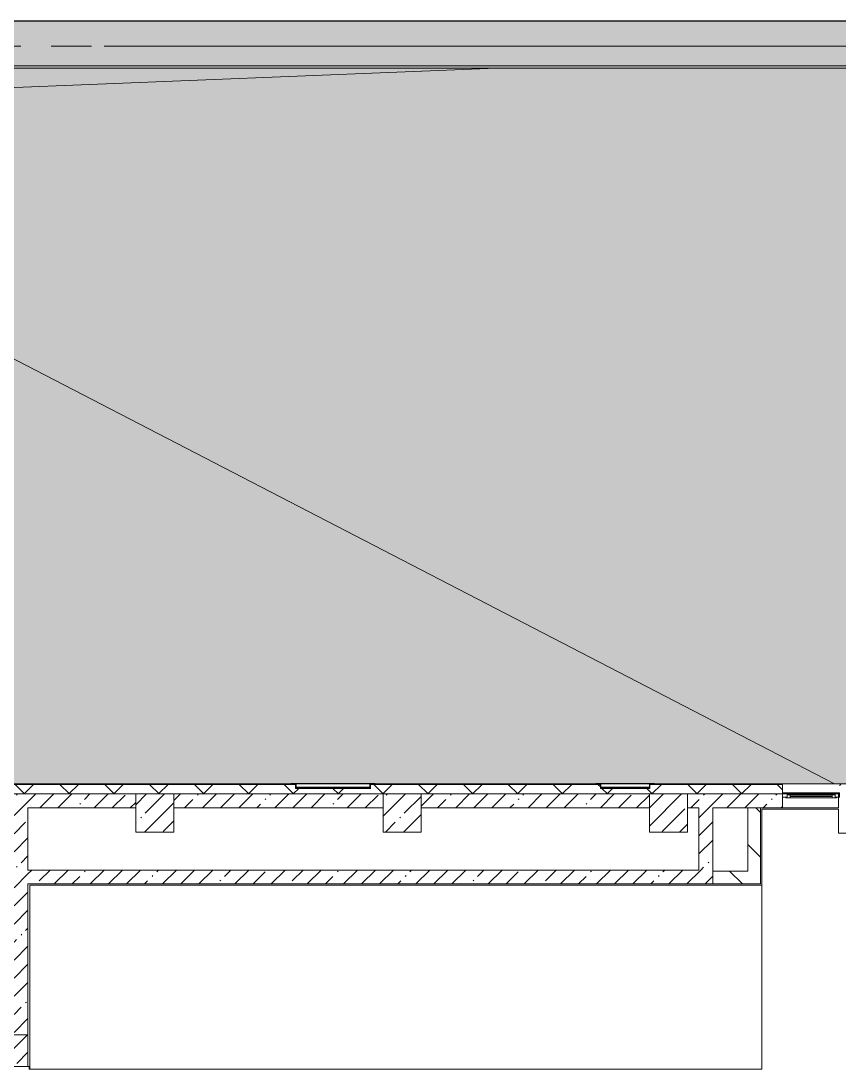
# Model space of a CAD drawing. Header units: millimetres. Extents: x 2623 to 210903, y -8553 to 29000.
# Drawn here: x 103993 to 116893, y 10859 to 27400 of the extents above; entities that cross this region are included whole.
import ezdxf

# ---------------------------------------------------------------- set-up
doc = ezdxf.new("R2010")
doc.units = ezdxf.units.MM
doc.linetypes.add('Осевая', pattern=[3175, 635, -476.25, 1587.5, -476.25])
for name, color, linetype, lineweight in [('A-DETL-3', 7, 'Continuous', 5), ('A-GENM-2', 7, 'Continuous', 5), ('A-GLAZ-2', 7, 'Continuous', 5), ('A-WALL', 7, 'Continuous', 9), ('A-WALL-4', 7, 'Continuous', 5), ('I-WALL-4', 7, 'Continuous', 5), ('S-COLS-1', 7, 'Continuous', 5), ('Оси', 7, 'Continuous', 9), ('Оси-2', 7, 'Осевая', 9)]:
    doc.layers.add(name, color=color, linetype=linetype, lineweight=lineweight)
doc.layers.add('A-DETL-GENF-6', color=7, linetype='Continuous', lineweight=9, true_color=0xc0c0c0, transparency=0.4)
for name, color, linetype, lineweight, true_color in [('A-FLOR-2', 7, 'Continuous', 5, 0xb7b7b7), ('A-FLOR-3', 7, 'Continuous', 5, 0xaaaaaa), ('A-GENM-3', 7, 'Continuous', 5, 0x737373), ('A-WALL-5', 7, 'Continuous', 5, 0x737373)]:
    doc.layers.add(name, color=color, linetype=linetype, lineweight=lineweight, true_color=true_color)
pattern_1 = [(45, (83893.37, 0), (-285.123, 285.123), []), (45, (84178.5, 0), (-285.123, 285.123), [504.031, -100.806, 16.764, -84.042])]
pattern_2 = [(135, (83893.37, 0), (-353.5534, -353.5534), [])]

# ---------------------------------------------------------------- blocks, each defined once
blk = doc.blocks.new('BSC_Колонна _Прямоугольная - 600х600-V58-3_1_3_птичка')
at = {"layer": 'S-COLS-1'}
h = blk.add_hatch(dxfattribs=at)
h.set_pattern_fill('FP_67', color=256, style=0, pattern_type=2)
h.set_pattern_definition([(45, (-26110, -14900), (-285.123, 285.123), []), (45, (-25824.88, -14900), (-285.123, 285.123), [504.031, -100.806, 16.764, -84.042])])
h.paths.add_polyline_path([(-300, -300), (300, -300), (300, 300), (-300, 300), (-300, -208)])
for p, q in [((300, 300), (-300, 300)), ((-300, 300), (-300, -300)), ((300, -300), (300, 300)), ((-300, -300), (300, -300))]:
    blk.add_line(p, q, dxfattribs=at)
blk = doc.blocks.new('парапет1 - парапет-18629556-3_1_3_птичка')
at = {"layer": 'A-GENM-2'}
blk.add_line((-2411, 27400), (33928, 27400), dxfattribs=at)
at = {"layer": 'A-GENM-3'}
for p, q in [((33219, 26691), (-1702, 26691)), ((-1665, 26654), (33182, 26654))]:
    blk.add_line(p, q, dxfattribs=at)
blk = doc.blocks.new('BSC_Колонна _Прямоугольная - 500х500-V92-3_1_3_птичка')
at = {"layer": 'S-COLS-1'}
h = blk.add_hatch(dxfattribs=at)
h.set_pattern_fill('FP_98', color=256, style=0, pattern_type=2)
h.set_pattern_definition([(45, (-19960, -11150), (-285.123, 285.123), []), (45, (-19674.88, -11150), (-285.123, 285.123), [504.031, -100.806, 16.764, -84.042])])
h.paths.add_polyline_path([(-250, -250), (250, -250), (250, 250), (-250, 250), (-250, 71)])
for p, q in [((250, 250), (-250, 250)), ((-250, 250), (-250, -250)), ((250, -250), (250, 250)), ((-250, -250), (250, -250))]:
    blk.add_line(p, q, dxfattribs=at)
blk = doc.blocks.new('BSC_Колонна _Прямоугольная - 600х600-V93-3_1_3_птичка')
at = {"layer": 'S-COLS-1'}
h = blk.add_hatch(dxfattribs=at)
h.set_pattern_fill('FP_99', color=256, style=0, pattern_type=2)
h.set_pattern_definition([(45, (-30310, -14900), (-285.123, 285.123), []), (45, (-30024.88, -14900), (-285.123, 285.123), [504.031, -100.806, 16.764, -84.042])])
h.paths.add_polyline_path([(-300, -300), (300, -300), (300, 300), (-300, 300), (-300, -208)])
for p, q in [((300, 300), (-300, 300)), ((-300, 300), (-300, -300)), ((300, -300), (300, 300)), ((-300, -300), (300, -300))]:
    blk.add_line(p, q, dxfattribs=at)
blk = doc.blocks.new('BSC_Колонна _Прямоугольная - 600х600-V155-3_1_3_птичка')
at = {"layer": 'S-COLS-1'}
h = blk.add_hatch(dxfattribs=at)
h.set_pattern_fill('FP_118', color=256, style=0, pattern_type=2)
h.set_pattern_definition([(45, (-22210, -14900), (-285.123, 285.123), []), (45, (-21924.88, -14900), (-285.123, 285.123), [504.031, -100.806, 16.764, -84.042])])
h.paths.add_polyline_path([(-300, -300), (300, -300), (300, 300), (-300, 300)])
for p, q in [((300, 300), (-300, 300)), ((-300, 300), (-300, -300)), ((300, -300), (300, 300)), ((-300, -300), (300, -300))]:
    blk.add_line(p, q, dxfattribs=at)
blk = doc.blocks.new('120_Окно_СКБ_1Ст - 120_Окно_СКБ_1Ст_900х2500_h_-20705657-3_1_3_птичка')
at = {"layer": 'A-GLAZ-2'}
for p, q in [((-450, -127), (-450, -57)), ((-450, -57), (-380, -57)), ((450, -57), (-450, -57)), ((-380, -127), (-450, -127)), ((-450, -127), (-400, -127)), ((-380, -127), (-400, -127)), ((-400, -127), (-400, -137)), ((-400, -137), (400, -137)), ((400, -137), (-400, -137)), ((-380, -57), (-380, -127)), ((380, -87), (-380, -87)), ((-380, -87), (-380, -127)), ((-330, -137), (-330, -87)), ((-330, -107), (330, -107)), ((330, -117), (-330, -117)), ((330, -137), (330, -87)), ((380, -127), (380, -57)), ((380, -57), (450, -57)), ((380, -127), (380, -87)), ((450, -127), (380, -127)), ((400, -127), (380, -127)), ((400, -127), (450, -127)), ((400, -137), (400, -127)), ((450, -57), (450, -127))]:
    blk.add_line(p, q, dxfattribs=at)
blk = doc.blocks.new('Уголок вложенный - Уголок вложенный-23831105-3_1_3_птичка')
at = {"layer": 'A-GENM-2'}
for p, q in [((29237, 15288), (29237, 15349)), ((29244, 15285), (29240, 15285)), ((29244, 15358), (29244, 15285))]:
    blk.add_line(p, q, dxfattribs=at)
at = {"layer": 'A-GENM-2', "flags": 128}
for points in [[(29237, 15349), (29237, 15351), (29236, 15353), (29235, 15355), (29234, 15356), (29232, 15357), (29230, 15358), (29228, 15358)], [(29240, 15285), (29239, 15285), (29239, 15285), (29238, 15286), (29238, 15286), (29237, 15287), (29237, 15287), (29237, 15288)]]:
    blk.add_lwpolyline(points, dxfattribs=at)
at = {"layer": 'A-GENM-3'}
for p, q in [((29164, 15365), (29244, 15365)), ((29164, 15361), (29164, 15365)), ((29228, 15358), (29167, 15358)), ((29244, 15365), (29244, 15358))]:
    blk.add_line(p, q, dxfattribs=at)
at = {"layer": 'A-GENM-3', "flags": 128}
blk.add_lwpolyline([(29167, 15358), (29166, 15358), (29166, 15358), (29165, 15359), (29165, 15359), (29164, 15360), (29164, 15360), (29164, 15361)], dxfattribs=at)
blk = doc.blocks.new('Уголок вложенный - Уголок вложенный-V170-3_1_3_птичка')
at = {"layer": 'A-GENM-2'}
for p, q in [((30010, 15285), (30010, 15358)), ((30014, 15285), (30010, 15285)), ((30017, 15349), (30017, 15288))]:
    blk.add_line(p, q, dxfattribs=at)
at = {"layer": 'A-GENM-2', "flags": 128}
for points in [[(30017, 15288), (30017, 15287), (30017, 15287), (30016, 15286), (30016, 15286), (30015, 15285), (30015, 15285), (30014, 15285)], [(30026, 15358), (30024, 15358), (30022, 15357), (30020, 15356), (30019, 15355), (30018, 15353), (30017, 15351), (30017, 15349)]]:
    blk.add_lwpolyline(points, dxfattribs=at)
at = {"layer": 'A-GENM-3'}
for p, q in [((30010, 15365), (30090, 15365)), ((30010, 15358), (30010, 15365)), ((30087, 15358), (30026, 15358)), ((30090, 15365), (30090, 15361))]:
    blk.add_line(p, q, dxfattribs=at)
at = {"layer": 'A-GENM-3', "flags": 128}
blk.add_lwpolyline([(30090, 15361), (30090, 15360), (30090, 15360), (30089, 15359), (30089, 15359), (30088, 15358), (30088, 15358), (30087, 15358)], dxfattribs=at)
blk = doc.blocks.new('Уголок вложенный - Уголок вложенный-V171-3_1_3_птичка')
at = {"layer": 'A-GENM-2'}
blk.add_line((30010, 15285), (29244, 15285), dxfattribs=at)
at = {"layer": 'A-GENM-2', "flags": 128}
for points in [[(29237, 15349), (29237, 15351), (29236, 15353), (29235, 15355), (29234, 15356), (29232, 15357), (29230, 15358), (29228, 15358)], [(30026, 15358), (30024, 15358), (30022, 15357), (30020, 15356), (30019, 15355), (30018, 15353), (30017, 15351), (30017, 15349)]]:
    blk.add_lwpolyline(points, dxfattribs=at)
at = {"layer": 'A-GENM-3'}
blk.add_line((29244, 15365), (30010, 15365), dxfattribs=at)
blk = doc.blocks.new('Полоса с поворотом - Полоса с поворотом-23831239-3_1_3_птичка')
at = {"layer": 'A-GENM-2'}
for p, q in [((25603, 15306), (24437, 15306)), ((24437, 15298), (25603, 15298))]:
    blk.add_line(p, q, dxfattribs=at)
at = {"layer": 'A-GENM-3'}
blk.add_line((24437, 15363), (25603, 15363), dxfattribs=at)
blk = doc.blocks.new('Уголок вложенный - Уголок вложенный-23831240-3_1_3_птичка')
at = {"layer": 'A-GENM-2'}
blk.add_line((25603, 15285), (24437, 15285), dxfattribs=at)
at = {"layer": 'A-GENM-2', "flags": 128}
for points in [[(24430, 15349), (24430, 15351), (24429, 15353), (24428, 15355), (24427, 15356), (24425, 15357), (24423, 15358), (24421, 15358)], [(25619, 15358), (25617, 15358), (25615, 15357), (25614, 15356), (25612, 15355), (25611, 15353), (25610, 15351), (25610, 15349)]]:
    blk.add_lwpolyline(points, dxfattribs=at)
at = {"layer": 'A-GENM-3'}
blk.add_line((24437, 15365), (25603, 15365), dxfattribs=at)
blk = doc.blocks.new('Полоса с поворотом - Полоса с поворотом-23831104-3_1_3_птичка')
at = {"layer": 'A-GENM-2'}
for p, q in [((19783, 15306), (19017, 15306)), ((19017, 15298), (19783, 15298))]:
    blk.add_line(p, q, dxfattribs=at)
at = {"layer": 'A-GENM-3'}
blk.add_line((19017, 15363), (19783, 15363), dxfattribs=at)

msp = doc.modelspace()

# ---------------------------------------------------------------- hatches: boundary and pattern name
at = {"layer": 'A-DETL-GENF-6'}
msp.add_hatch(color=256, dxfattribs=at).paths.add_polyline_path([(82965.6, 14774.9), (83625.4, 14774.9), (83625.4, 15358), (122653.4, 15358), (122653.4, 23888.3), (117821.4, 23888.3), (117821.4, 27398.1), (81484.3, 27398.1), (81484.3, 14774.9), (82499.5, 14774.9)])
at = {"layer": 'A-WALL-4'}
h = msp.add_hatch(dxfattribs=at)
h.set_pattern_fill('FP_73', color=256, style=0, pattern_type=2)
h.set_pattern_definition([(45, (83893.37, 0), (-353.5534, 353.5534), []), (135, (83893.37, 0), (-353.5534, -353.5534), [])])
h.paths.add_polyline_path([(125847, 15200), (126053.4, 15200), (126053.4, 15350), (121703.4, 15350), (121703.4, 15200), (123982.6, 15200)])
h.paths.add_polyline_path([(113903.4, 15200), (116003.4, 15200), (116003.4, 15350), (113910.4, 15349), (113910.4, 15288), (113903.4, 15285), (113130.4, 15288), (113130.4, 15350), (109503.6, 15349), (109503.6, 15288), (109496.6, 15285), (108323.6, 15288), (108323.6, 15350), (103683.4, 15349), (103683.4, 15288), (103676.4, 15285), (102903.4, 15288), (102903.4, 15350), (98676.4, 15349), (98676.4, 15288), (98669.4, 15285), (98496.4, 15288), (98496.1, 15350), (96753.4, 15350), (96753.4, 15200), (113894.1, 15200)])
h.paths.add_polyline_path([(118553.4, 15200), (119303.4, 15200), (119303.4, 15350), (118553.4, 15350)])
h.paths.add_polyline_path([(117503.4, 15200), (117653.4, 15200), (117653.4, 15350), (117503.4, 15350), (117503.4, 15270.2)])
h.paths.add_polyline_path([(92153.4, 15200), (92153.4, 15350), (91553.4, 15350), (91553.4, 15200)])
h.paths.add_polyline_path([(93653.4, 15200), (93653.4, 15350), (93053.4, 15350), (93053.4, 15200), (93219.9, 15200)])
h.paths.add_polyline_path([(88558.8, 15200), (90653.4, 15200), (90653.4, 15350), (83933.4, 15350), (83933.4, 15293), (83783.4, 15293), (83783.4, 15200), (88553.4, 15200)])
h.paths.add_polyline_path([(117133.4, 15200), (117128.4, 15350), (116903.4, 15350), (116903.4, 15200)])
at = {"layer": 'I-WALL-4'}
h = msp.add_hatch(dxfattribs=at)
h.set_pattern_fill('FP_69', color=256, style=0, pattern_type=2)
h.set_pattern_definition(pattern_1)
h.paths.add_polyline_path([(116003.4, 14980), (116003.4, 15200), (114503.4, 15200), (114503.4, 14980), (115654.6, 14980)])
h.paths.add_polyline_path([(98703.4, 14980), (102003.6, 14980), (102003.6, 15200), (98203.4, 15200), (98203.4, 14980)])
h.paths.add_polyline_path([(113903.4, 14980), (113903.4, 15200), (110303.4, 15200), (110303.4, 14980), (113728.4, 14980)])
h.paths.add_polyline_path([(109703.4, 14980), (109703.4, 15200), (106403.4, 15200), (106403.4, 14980), (109067.3, 14980)])
h.paths.add_polyline_path([(102603.6, 14980), (105803.4, 14980), (105803.4, 15200), (102603.6, 15200)])
h = msp.add_hatch(dxfattribs=at)
h.set_pattern_fill('FP_69', color=256, style=0, pattern_type=2)
h.set_pattern_definition(pattern_1)
h.paths.add_polyline_path([(104103.4, 11400), (104103.4, 14980), (103883.4, 14980), (103883.4, 11400)])
h = msp.add_hatch(dxfattribs=at)
h.set_pattern_fill('FP_69', color=256, style=0, pattern_type=2)
h.set_pattern_definition(pattern_1)
h.paths.add_polyline_path([(114903.4, 14000), (114903.4, 14980), (114683.4, 14980), (114683.4, 14000)])
h = msp.add_hatch(dxfattribs=at)
h.set_pattern_fill('FP_72', color=256, style=0, pattern_type=2)
h.set_pattern_definition(pattern_2)
h.paths.add_polyline_path([(115654.6, 13980), (115654.6, 14980), (115454.6, 14980), (115454.6, 13980)])
h = msp.add_hatch(dxfattribs=at)
h.set_pattern_fill('FP_69', color=256, style=0, pattern_type=2)
h.set_pattern_definition(pattern_1)
h.paths.add_polyline_path([(114903.4, 13780), (114903.4, 14000), (104103.4, 14000), (104103.4, 13780), (114660.6, 13780)])
h = msp.add_hatch(dxfattribs=at)
h.set_pattern_fill('FP_72', color=256, style=0, pattern_type=2)
h.set_pattern_definition(pattern_2)
h.paths.add_polyline_path([(114903.4, 13780), (115654.6, 13780), (115654.6, 13980), (114903.4, 13980)])

# ---------------------------------------------------------------- linework, layer by layer
at = {"layer": 'A-DETL-3'}
for p, q in [((117821.4, 27398.1), (81484.3, 27398.1)), ((83625.4, 15358), (122653.4, 15358))]:
    msp.add_line(p, q, dxfattribs=at)
at = {"layer": 'A-FLOR-2'}
for p, q in [((111489.8, 26653.6), (98453.4, 26130)), ((116821.6, 15358), (98453.4, 24880))]:
    msp.add_line(p, q, dxfattribs=at)
at = {"layer": 'A-FLOR-3'}
for p, q in [((116883.4, 14960), (115674.6, 14960)), ((115674.6, 14960), (115674.6, 10859)), ((116883.4, 14580), (116883.4, 14960)), ((117523.4, 14580), (116883.4, 14580)), ((115675.6, 13759), (104135.6, 13759)), ((104135.6, 13759), (104135.6, 10859)), ((115675.6, 10859), (115675.6, 13759)), ((104124.4, 10900), (104103.4, 10900)), ((104124.4, 10859), (104124.4, 10900)), ((104124.4, 10859), (115675.6, 10859))]:
    msp.add_line(p, q, dxfattribs=at)
at = {"layer": 'A-WALL'}
for p, q in [((108325.4, 15353), (103681.6, 15353)), ((108324.1, 15350), (103682.9, 15350)), ((113132.1, 15353), (109501.9, 15353)), ((113130.8, 15350), (109503.2, 15350)), ((116003.4, 15353), (113908.6, 15353)), ((116003.4, 15350), (113909.9, 15350)), ((105803.4, 15200), (102603.6, 15200)), ((109703.4, 15200), (106403.4, 15200)), ((113903.4, 15200), (110303.4, 15200)), ((116003.4, 15200), (114503.4, 15200)), ((115654.6, 14980), (115454.6, 14980))]:
    msp.add_line(p, q, dxfattribs=at)
at = {"layer": 'A-WALL-4'}
for p, q in [((116003.4, 15200), (116003.4, 15358)), ((98203.4, 15200), (105803.4, 15200)), ((106403.4, 15200), (109703.4, 15200)), ((110303.4, 15200), (113903.4, 15200)), ((114503.4, 15200), (116903.4, 15200))]:
    msp.add_line(p, q, dxfattribs=at)
at = {"layer": 'A-WALL-5'}
for p, q in [((108253.6, 15358), (103753.4, 15358)), ((108327.6, 15358), (108314.6, 15358)), ((109512.6, 15358), (109499.7, 15358)), ((113060.4, 15358), (109573.6, 15358)), ((113134.3, 15358), (113121.4, 15358)), ((113919.4, 15358), (113906.4, 15358)), ((117126.4, 15358), (113980.4, 15358))]:
    msp.add_line(p, q, dxfattribs=at)
at = {"layer": 'I-WALL-4'}
for p, q in [((116003.4, 14980), (116003.4, 15200)), ((116883.4, 14980), (116883.4, 15200)), ((104103.4, 14000), (104103.4, 14980)), ((104103.4, 14980), (105803.4, 14980)), ((106403.4, 14980), (109703.4, 14980)), ((110303.4, 14980), (113903.4, 14980)), ((114503.4, 14980), (114683.4, 14980)), ((114683.4, 14980), (114683.4, 14000)), ((114903.4, 14980), (115454.6, 14980)), ((114903.4, 13780), (114903.4, 14980)), ((115454.6, 14980), (115454.6, 13980)), ((115654.6, 13780), (115654.6, 14980)), ((116883.4, 14980), (115654.6, 14980)), ((114683.4, 14000), (104103.4, 14000)), ((115454.6, 13980), (114903.4, 13980)), ((104103.4, 11400), (104103.4, 13780)), ((104103.4, 13780), (115654.6, 13780))]:
    msp.add_line(p, q, dxfattribs=at)
at = {"layer": 'Оси'}
msp.add_line((105303.4, 27000), (117803.4, 27000), dxfattribs=at)
at = {"layer": 'Оси-2'}
msp.add_line((91769.1, 27000), (105303.4, 27000), dxfattribs=at)

# ---------------------------------------------------------------- block references
at = {"layer": 'A-GENM-2'}
for name, p in [('парапет1 - парапет-18629556-3_1_3_птичка', (83893.4, 0)), ('Уголок вложенный - Уголок вложенный-23831105-3_1_3_птичка', (79086.6, 0)), ('Уголок вложенный - Уголок вложенный-23831240-3_1_3_птичка', (83893.4, 0)), ('Уголок вложенный - Уголок вложенный-V170-3_1_3_птичка', (79486.6, 0)), ('Уголок вложенный - Уголок вложенный-23831105-3_1_3_птичка', (83893.4, 0)), ('Уголок вложенный - Уголок вложенный-V171-3_1_3_птичка', (83893.4, 0)), ('Уголок вложенный - Уголок вложенный-V170-3_1_3_птичка', (83893.4, 0))]:
    msp.add_blockref(name, p, dxfattribs=at)
at = {"layer": 'A-GENM-3'}
for name, p in [('Полоса с поворотом - Полоса с поворотом-23831239-3_1_3_птичка', (83893.4, 0)), ('Полоса с поворотом - Полоса с поворотом-23831104-3_1_3_птичка', (94120.4, 0))]:
    msp.add_blockref(name, p, dxfattribs=at)
at = {"layer": 'A-GLAZ-2'}
msp.add_blockref('120_Окно_СКБ_1Ст - 120_Окно_СКБ_1Ст_900х2500_h_-20705657-3_1_3_птичка', (116453.4, 15275), dxfattribs=at)
at = {"layer": 'S-COLS-1'}
for name, p in [('BSC_Колонна _Прямоугольная - 600х600-V155-3_1_3_птичка', (106103.4, 14900)), ('BSC_Колонна _Прямоугольная - 600х600-V58-3_1_3_птичка', (110003.4, 14900)), ('BSC_Колонна _Прямоугольная - 600х600-V93-3_1_3_птичка', (114203.4, 14900)), ('BSC_Колонна _Прямоугольная - 500х500-V92-3_1_3_птичка', (103853.4, 11150))]:
    msp.add_blockref(name, p, dxfattribs=at)

doc.saveas('drawing.dxf')
